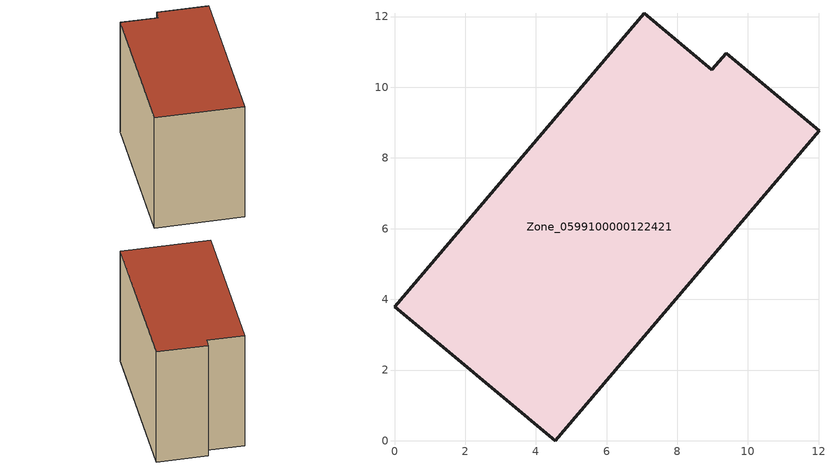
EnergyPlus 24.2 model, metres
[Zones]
Zone_0599100000122421
 floor ground (C_G): 4.55,0 0,3.79 7.07,12.09 8.98,10.49 9.39,10.96 12.01,8.77 z0
 wall outside (C_F): 4.55,0 12.01,8.77 9.39,10.96 8.98,10.49 7.07,12.09 0,3.79 4.55,0 z0:8.57
 roof outside (C_R): 0,3.79 4.55,0 12.01,8.77 9.39,10.96 8.98,10.49 7.07,12.09 z8.57
[BUILDING]
Pand.0599100000122421: North Axis=0; Terrain=City; Loads Convergence Tolerance Value=0.04; Temperature Convergence Tolerance Value=0.4; Solar Distribution=FullExterior; Maximum Number of Warmup Days=25; Minimum Number of Warmup Days=1
[Site:Location]
Rotterdam.The.Hague.AP_ZH_NLD Design_Conditions: Latitude=51.96; Longitude=4.45; Time Zone=1; Elevation=-4.5
[SITE:GROUNDTEMPERATURE:BUILDINGSURFACE]
18, 18, 18, 18, 18, 18, 18, 18, 18, 18, 18, 18
[MATERIAL] Thermal Absorptance=0.9; Solar Absorptance=0.7; Visible Absorptance=0.7
Name | Roughness | Thickness | Conductivity | Density | Specific Heat
G.TI.1946-1964 | MediumSmooth | 0.15 | 1 | 540 | 1210
F.TI.1946-1964 | Rough | 0.3 | 0.857143 | 1920 | 840
R.TI.1946-1964 | MediumRough | 0.2 | 0.277778 | 1500 | 1000
[CONSTRUCTION]
C_G: G.TI.1946-1964
C_F: F.TI.1946-1964
C_R: R.TI.1946-1964
[ZONE]
Zone_0599100000122421: Type=1; Multiplier=1; Ceiling Height=Autocalculate; Volume=Autocalculate; Floor Area=autocalculate; Part of Total Floor Area=Yes
[ZONEINFILTRATION:DESIGNFLOWRATE]
Infil_Zone_0599100000122421: Zone or ZoneList or Space or SpaceList=Zone_0599100000122421; Schedule=AlwaysOn; Design Flow Rate Calculation Method=Flow/Area; Flow Rate per Floor Area=0.003; Constant Term Coefficient=1; Temperature Term Coefficient=0; Velocity Term Coefficient=0; Velocity Squared Term Coefficient=0
[HVACTEMPLATE:ZONE:IDEALLOADSAIRSYSTEM]
Zone_0599100000122421: Maximum Heating Supply Air Temperature=50; Minimum Cooling Supply Air Temperature=13; Maximum Heating Supply Air Humidity Ratio=0.0156; Minimum Cooling Supply Air Humidity Ratio=0.0077; Heating Limit=NoLimit; Cooling Limit=NoLimit; Dehumidification Control Type=ConstantSensibleHeatRatio; Cooling Sensible Heat Ratio=0.7; Dehumidification Setpoint=60; Humidification Control Type=None; Humidification Setpoint=30; Outdoor Air Method=None; Outdoor Air Flow Rate per Person=0.00944; Outdoor Air Flow Rate per Zone Floor Area=0; Outdoor Air Flow Rate per Zone=0; Demand Controlled Ventilation Type=None; Outdoor Air Economizer Type=NoEconomizer; Heat Recovery Type=None; Sensible Heat Recovery Effectiveness=0.7; Latent Heat Recovery Effectiveness=0.65
[ZONECONTROL:THERMOSTAT]
ThermostatControl_Zone_0599100000122421: Zone or ZoneList=Zone_0599100000122421; Control Type Schedule=DualSetpointControlType; Control 1=Thermostat_Zone_0599100000122421; Temperature Difference Between Cutout And Setpoint=0
[THERMOSTATSETPOINT:DUALSETPOINT]
Thermostat_Zone_0599100000122421: Heating Setpoint Temperature Schedule=HeatingSetpoint_Zone_0599100000122421; Cooling Setpoint Temperature Schedule=CoolingSetpoint_Zone_0599100000122421
[SCHEDULE:COMPACT]
HeatingSetpoint_Zone_0599100000122421: Through: 12/31, For: AllDays, Until: 24:00, 21
CoolingSetpoint_Zone_0599100000122421: Through: 12/31, For: AllDays, Until: 24:00, 24
DualSetpointControlType: Through: 12/31, For: AllDays, Until: 24:00, 4
AlwaysOn: Through: 12/31, For: AllDays, Until: 24:00, 1
